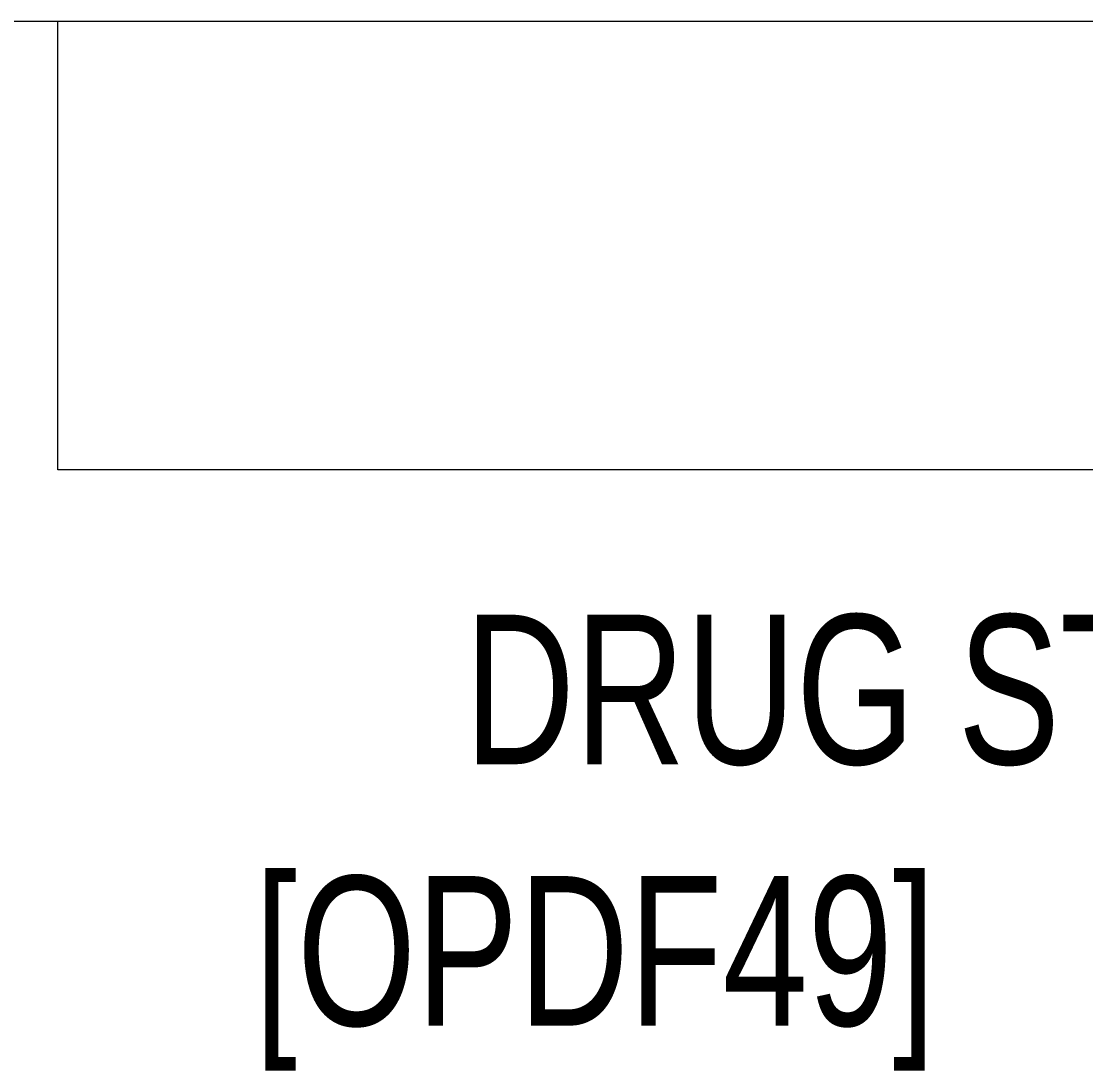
# Model space of a CAD drawing. Header units: millimetres. Extents: x -2143172 to 5255, y -610845 to 279739.
# Drawn here: x -1232840 to -1231415, y -12499 to -11095 of the extents above; entities that cross this region are included whole.
import ezdxf

# ---------------------------------------------------------------- set-up
doc = ezdxf.new("R2010")
doc.units = ezdxf.units.MM
doc.header["$LTSCALE"] = 30
for name, color, linetype, lineweight in [('72_EGR_BASE_TEXT', 7, 'Continuous', 5), ('LOADING', 163, 'Continuous', 5), ('Walls', 32, 'Continuous', 5)]:
    doc.layers.add(name, color=color, linetype=linetype, lineweight=lineweight)
doc.styles.add('X3G_ENTITY_9EC9', font='swisscl.ttf', dxfattribs={"height": 0.2})
doc.styles.add('X3G_ENTITY_9F38', font='swisscl.ttf', dxfattribs={"height": 0.2})

msp = doc.modelspace()

# ---------------------------------------------------------------- linework, layer by layer
at = {"layer": 'LOADING'}
for p, q in [((-1232790.9, -11694.7, -0.1), (-1232790.9, -11094.7, -0.1)), ((-1230590.9, -11694.7, -0.1), (-1232790.9, -11694.7, -0.1))]:
    msp.add_line(p, q, dxfattribs=at)
at = {"layer": 'Walls'}
msp.add_line((-1233990.9, -11094.7), (-1231335.8, -11094.7), dxfattribs=at)

# ---------------------------------------------------------------- texts
at = {"layer": '72_EGR_BASE_TEXT', "char_height": 200, "attachment_point": 2}
for s, insert, style in [('DRUG STORE', (-1231563.6, -11888.6, 0), 'X3G_ENTITY_9EC9'), ('[OPDF49]', (-1232072.1, -12238.3), 'X3G_ENTITY_9F38')]:
    msp.add_mtext(s, dxfattribs=dict(at, insert=insert, style=style))

doc.saveas('drawing.dxf')
